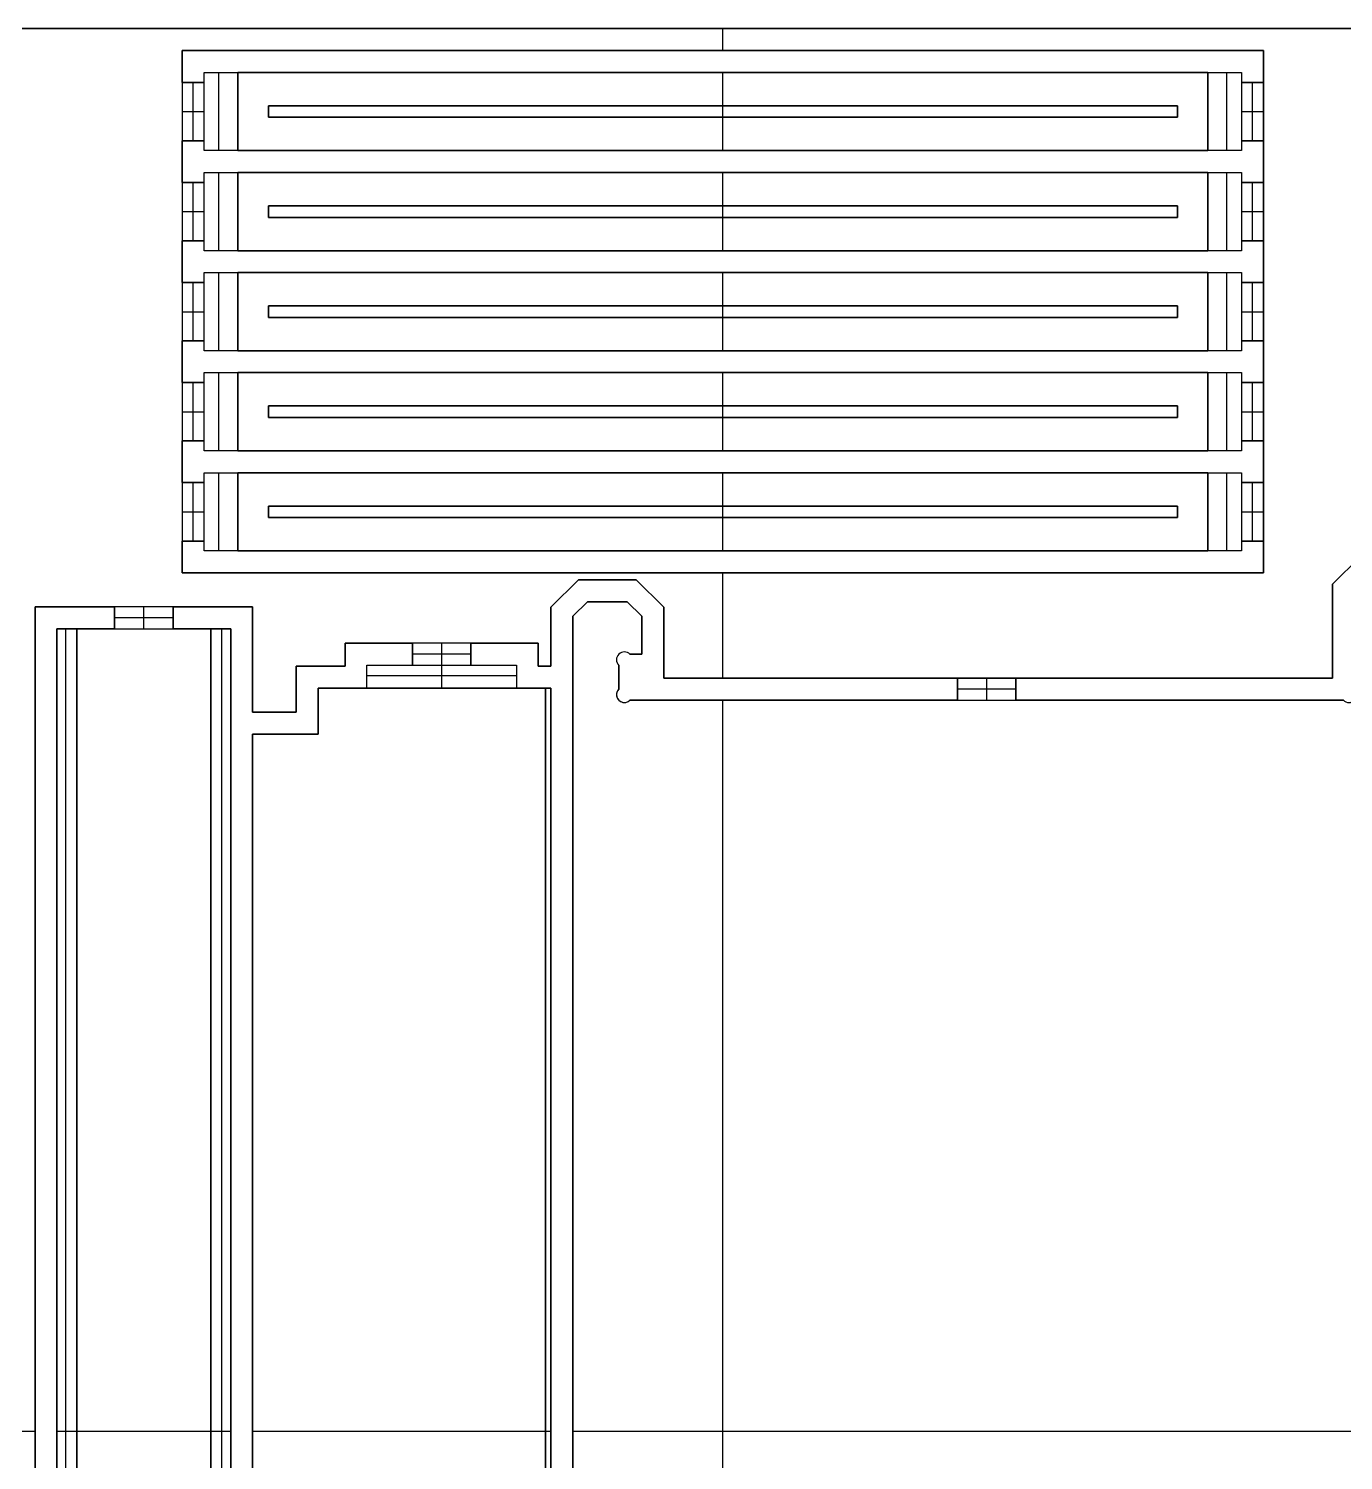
# Model space of a CAD drawing. Extents: x -51.9 to 44.1, y 0 to 48.
# Drawn here: x -3.83 to 18.68, y 23.52 to 48.03 of the extents above; entities that cross this region are included whole.
import ezdxf

# ---------------------------------------------------------------- set-up
doc = ezdxf.new("R2010")
doc.units = 0
doc.header["$MEASUREMENT"] = 0
doc.layers.add('DEFAULT', color=18, linetype='CONTINUOUS')

msp = doc.modelspace()

# ---------------------------------------------------------------- linework, layer by layer
at = {"layer": 'DEFAULT'}
for p, q in [((20.056, 48.031), (-3.94, 48.031)), ((20.056, 48.031, -0.75), (-3.94, 48.031, -0.75)), ((-3.94, 48.031, -0.375), (20.056, 48.031, -0.375)), ((8.058, 48.031), (8.058, 48.031, -0.75)), ((8.058, 47.656), (8.058, 48.031)), ((8.058, 47.656, -0.75), (8.058, 48.031, -0.75)), ((-1.2, 47.656), (-1.2, 47.656, -0.75)), ((-1.2, 47.656), (-1.2, 38.714)), ((17.316, 47.656), (-1.2, 47.656)), ((-1.2, 47.656, -0.75), (-1.2, 47.112, -0.75)), ((17.316, 47.656, -0.75), (-1.2, 47.656, -0.75)), ((-1.2, 47.656, -0.375), (17.316, 47.656, -0.375)), ((-1.2, 47.112, -0.375), (-1.2, 47.656, -0.375)), ((8.058, 47.656), (8.058, 47.656, -0.75)), ((17.316, 47.656), (17.316, 47.656, -0.75)), ((17.316, 38.714), (17.316, 47.656)), ((17.316, 47.112, -0.75), (17.316, 47.656, -0.75)), ((17.316, 47.656, -0.375), (17.316, 38.714, -0.375)), ((-0.825, 47.112, -0.75), (-1.2, 47.112, -0.75)), ((-0.825, 47.112, -0.375), (-1.2, 47.112, -0.375)), ((-1.2, 47.112, -0.375), (-1.2, 46.112, -0.375)), ((-1.2, 47.112, -0.75), (-1.2, 47.112, -0.375)), ((-1.2, 47.112, -0.75), (-1.2, 46.112, -0.75)), ((-1.2, 47.112, -0.562), (-0.825, 47.112, -0.562)), ((-1.012, 46.112, -0.75), (-1.012, 47.112, -0.75)), ((-1.012, 46.112, -0.375), (-1.012, 47.112, -0.375)), ((-1.012, 47.112, -0.75), (-1.012, 47.112, -0.375)), ((-0.825, 47.281, -0.75), (16.941, 47.281, -0.75)), ((-0.825, 47.281, -0.394), (-0.249, 47.281, -0.394)), ((-0.825, 47.281, -0.394), (-0.825, 47.281, -0.75)), ((-0.825, 47.112, -0.75), (-0.825, 47.281, -0.75)), ((-0.825, 47.112, -0.394), (-0.825, 47.281, -0.394)), ((-0.825, 46.112, -0.375), (-0.825, 47.112, -0.375)), ((-0.825, 47.112, -0.75), (-0.825, 47.112, -0.394)), ((-0.825, 46.112, -0.75), (-0.825, 47.112, -0.75)), ((-0.825, 46.112, -0.394), (-0.825, 47.112, -0.394)), ((-0.825, 47.112, -0.394), (-0.825, 47.112, -0.375)), ((-0.574, 45.943, -0.394), (-0.574, 47.281, -0.394)), ((-0.249, 47.281, -0.394), (-0.249, 47.281, -0.197)), ((-0.249, 45.943, -0.394), (-0.249, 47.281, -0.394)), ((-0.249, 47.281, -0.197), (16.365, 47.281, -0.197)), ((-0.249, 47.281, -0.197), (-0.249, 45.943, -0.197)), ((16.365, 47.281, -0.375), (-0.249, 47.281, -0.375)), ((-0.249, 47.281, -0.197), (-0.249, 45.949, -0.197)), ((8.058, 47.281, -0.197), (8.058, 47.281, -0.75)), ((8.058, 45.943, -0.75), (8.058, 47.281, -0.75)), ((8.058, 46.711, -0.197), (8.058, 47.281, -0.197)), ((16.365, 47.281, -0.394), (16.941, 47.281, -0.394)), ((16.365, 47.281, -0.394), (16.365, 45.943, -0.394)), ((16.365, 45.943, -0.197), (16.365, 47.281, -0.197)), ((16.365, 47.281, -0.197), (16.365, 47.281, -0.394)), ((16.365, 45.943, -0.197), (16.365, 47.281, -0.197)), ((16.69, 45.943, -0.394), (16.69, 47.281, -0.394)), ((16.941, 47.281, -0.75), (16.941, 47.112, -0.75)), ((16.941, 47.281, -0.394), (16.941, 47.112, -0.394)), ((16.941, 47.281, -0.394), (16.941, 47.281, -0.75)), ((17.316, 47.112, -0.75), (16.941, 47.112, -0.75)), ((16.941, 47.112, -0.375), (16.941, 46.112, -0.375)), ((17.316, 47.112, -0.375), (16.941, 47.112, -0.375)), ((16.941, 47.112, -0.75), (16.941, 47.112, -0.394)), ((16.941, 47.112, -0.75), (16.941, 46.112, -0.75)), ((16.941, 47.112, -0.394), (16.941, 46.112, -0.394)), ((16.941, 47.112, -0.394), (16.941, 47.112, -0.375)), ((16.941, 47.112, -0.563), (17.316, 47.112, -0.563)), ((17.128, 46.112, -0.75), (17.128, 47.112, -0.75)), ((17.128, 46.112, -0.375), (17.128, 47.112, -0.375)), ((17.128, 47.112, -0.75), (17.128, 47.112, -0.375)), ((17.316, 46.112, -0.375), (17.316, 47.112, -0.375)), ((17.316, 47.112, -0.75), (17.316, 47.112, -0.375)), ((17.316, 46.112, -0.75), (17.316, 47.112, -0.75)), ((-1.2, 46.612, -0.75), (-0.825, 46.612, -0.75)), ((-1.2, 46.612, -0.375), (-0.825, 46.612, -0.375)), ((-0.825, 46.612, -0.394), (-0.825, 46.612, -0.375)), ((0.275, 46.711), (0.275, 46.711, -0.197)), ((0.275, 46.711, -0.197), (15.842, 46.711, -0.197)), ((0.275, 46.514, -0.197), (0.275, 46.711, -0.197)), ((0.275, 46.711), (15.842, 46.711)), ((0.275, 46.514), (0.275, 46.711)), ((0.275, 46.711, -0.098), (0.275, 46.514, -0.098)), ((15.842, 46.711, -0.098), (0.275, 46.711, -0.098)), ((0.275, 46.612), (0.275, 46.612, -0.197)), ((8.058, 46.711), (8.058, 46.711, -0.197)), ((8.058, 46.514), (8.058, 46.711)), ((15.842, 46.711, -0.197), (15.842, 46.514, -0.197)), ((15.842, 46.711), (15.842, 46.711, -0.197)), ((15.842, 46.711), (15.842, 46.514)), ((15.842, 46.514, -0.098), (15.842, 46.711, -0.098)), ((15.842, 46.612), (15.842, 46.612, -0.197)), ((16.941, 46.612, -0.75), (17.316, 46.612, -0.75)), ((16.941, 46.612, -0.394), (16.941, 46.612, -0.375)), ((16.941, 46.612, -0.375), (17.316, 46.612, -0.375)), ((15.842, 46.514, -0.197), (0.275, 46.514, -0.197)), ((0.275, 46.514), (0.275, 46.514, -0.197)), ((15.842, 46.514), (0.275, 46.514)), ((0.275, 46.514, -0.098), (15.842, 46.514, -0.098)), ((8.058, 45.943, -0.197), (8.058, 46.514, -0.197)), ((8.058, 46.514), (8.058, 46.514, -0.197)), ((15.842, 46.514), (15.842, 46.514, -0.197)), ((-1.2, 46.112, -0.75), (-0.825, 46.112, -0.75)), ((-1.2, 46.112, -0.375), (-0.825, 46.112, -0.375)), ((-1.2, 46.112, -0.75), (-1.2, 46.112, -0.375)), ((-1.2, 46.112, -0.75), (-1.2, 45.399, -0.75)), ((-1.2, 45.399, -0.375), (-1.2, 46.112, -0.375)), ((-0.825, 46.112, -0.562), (-1.2, 46.112, -0.562)), ((-1.012, 46.112, -0.75), (-1.012, 46.112, -0.375)), ((-0.825, 45.943, -0.75), (-0.825, 46.112, -0.75)), ((-0.825, 45.943, -0.394), (-0.825, 46.112, -0.394)), ((-0.825, 46.112, -0.75), (-0.825, 46.112, -0.394)), ((-0.825, 46.112, -0.394), (-0.825, 46.112, -0.375)), ((16.941, 46.112, -0.75), (17.316, 46.112, -0.75)), ((16.941, 46.112, -0.375), (17.316, 46.112, -0.375)), ((16.941, 46.112, -0.75), (16.941, 46.112, -0.394)), ((16.941, 46.112, -0.75), (16.941, 45.943, -0.75)), ((16.941, 46.112, -0.394), (16.941, 45.943, -0.394)), ((16.941, 46.112, -0.394), (16.941, 46.112, -0.375)), ((17.316, 46.112, -0.563), (16.941, 46.112, -0.563)), ((17.128, 46.112, -0.75), (17.128, 46.112, -0.375)), ((17.316, 45.399, -0.75), (17.316, 46.112, -0.75)), ((17.316, 46.112, -0.75), (17.316, 46.112, -0.375)), ((16.941, 45.943, -0.75), (-0.825, 45.943, -0.75)), ((-0.249, 45.943, -0.394), (-0.825, 45.943, -0.394)), ((-0.825, 45.943, -0.394), (-0.825, 45.943, -0.75)), ((16.365, 45.943, -0.197), (-0.249, 45.943, -0.197)), ((-0.249, 45.943, -0.197), (-0.249, 45.943, -0.394)), ((-0.249, 45.943, -0.375), (16.365, 45.943, -0.375)), ((8.058, 45.943, -0.197), (8.058, 45.943, -0.75)), ((16.941, 45.943, -0.394), (16.365, 45.943, -0.394)), ((16.365, 45.943, -0.394), (16.365, 45.943, -0.197)), ((16.941, 45.943, -0.394), (16.941, 45.943, -0.75)), ((-0.825, 45.399, -0.75), (-1.2, 45.399, -0.75)), ((-0.825, 45.399, -0.375), (-1.2, 45.399, -0.375)), ((-1.2, 45.399, -0.375), (-1.2, 44.399, -0.375)), ((-1.2, 45.399, -0.75), (-1.2, 45.399, -0.375)), ((-1.2, 45.399, -0.75), (-1.2, 44.399, -0.75)), ((-1.2, 45.399, -0.562), (-0.825, 45.399, -0.562)), ((-1.012, 44.399, -0.75), (-1.012, 45.399, -0.75)), ((-1.012, 44.399, -0.375), (-1.012, 45.399, -0.375)), ((-1.012, 45.399, -0.75), (-1.012, 45.399, -0.375)), ((-0.825, 45.568, -0.75), (16.941, 45.568, -0.75)), ((-0.825, 45.568, -0.394), (-0.249, 45.568, -0.394)), ((-0.825, 45.568, -0.394), (-0.825, 45.568, -0.75)), ((-0.825, 45.399, -0.75), (-0.825, 45.568, -0.75)), ((-0.825, 45.399, -0.394), (-0.825, 45.568, -0.394)), ((-0.825, 44.399, -0.375), (-0.825, 45.399, -0.375)), ((-0.825, 45.399, -0.75), (-0.825, 45.399, -0.394)), ((-0.825, 44.399, -0.75), (-0.825, 45.399, -0.75)), ((-0.825, 44.399, -0.394), (-0.825, 45.399, -0.394)), ((-0.825, 45.399, -0.394), (-0.825, 45.399, -0.375)), ((-0.574, 44.229, -0.394), (-0.574, 45.568, -0.394)), ((-0.249, 45.568, -0.394), (-0.249, 45.568, -0.197)), ((-0.249, 44.229, -0.394), (-0.249, 45.568, -0.394)), ((-0.249, 45.568, -0.197), (16.365, 45.568, -0.197)), ((-0.249, 45.568, -0.197), (-0.249, 44.229, -0.197)), ((16.365, 45.568, -0.375), (-0.249, 45.568, -0.375)), ((-0.249, 45.568, -0.197), (-0.249, 44.236, -0.197)), ((8.058, 45.568, -0.197), (8.058, 45.568, -0.75)), ((8.058, 44.229, -0.75), (8.058, 45.568, -0.75)), ((8.058, 44.997, -0.197), (8.058, 45.568, -0.197)), ((16.365, 45.568, -0.394), (16.941, 45.568, -0.394)), ((16.365, 45.568, -0.394), (16.365, 44.229, -0.394)), ((16.365, 44.229, -0.197), (16.365, 45.568, -0.197)), ((16.365, 45.568, -0.197), (16.365, 45.568, -0.394)), ((16.365, 44.229, -0.197), (16.365, 45.568, -0.197)), ((16.69, 44.229, -0.394), (16.69, 45.568, -0.394)), ((16.941, 45.568, -0.75), (16.941, 45.399, -0.75)), ((16.941, 45.568, -0.394), (16.941, 45.399, -0.394)), ((16.941, 45.568, -0.394), (16.941, 45.568, -0.75)), ((17.316, 45.399, -0.75), (16.941, 45.399, -0.75)), ((16.941, 45.399, -0.375), (16.941, 44.399, -0.375)), ((17.316, 45.399, -0.375), (16.941, 45.399, -0.375)), ((16.941, 45.399, -0.75), (16.941, 45.399, -0.394)), ((16.941, 45.399, -0.75), (16.941, 44.399, -0.75)), ((16.941, 45.399, -0.394), (16.941, 44.399, -0.394)), ((16.941, 45.399, -0.394), (16.941, 45.399, -0.375)), ((16.941, 45.399, -0.563), (17.316, 45.399, -0.563)), ((17.128, 44.399, -0.75), (17.128, 45.399, -0.75)), ((17.128, 44.399, -0.375), (17.128, 45.399, -0.375)), ((17.128, 45.399, -0.75), (17.128, 45.399, -0.375)), ((17.316, 44.399, -0.375), (17.316, 45.399, -0.375)), ((17.316, 45.399, -0.75), (17.316, 45.399, -0.375)), ((17.316, 44.399, -0.75), (17.316, 45.399, -0.75)), ((-1.2, 44.899, -0.75), (-0.825, 44.899, -0.75)), ((-1.2, 44.899, -0.375), (-0.825, 44.899, -0.375)), ((-0.825, 44.899, -0.394), (-0.825, 44.899, -0.375)), ((0.275, 44.997), (0.275, 44.997, -0.197)), ((0.275, 44.997, -0.197), (15.842, 44.997, -0.197)), ((0.275, 44.8, -0.197), (0.275, 44.997, -0.197)), ((0.275, 44.997), (15.842, 44.997)), ((0.275, 44.8), (0.275, 44.997)), ((0.275, 44.997, -0.099), (0.275, 44.8, -0.099)), ((15.842, 44.997, -0.099), (0.275, 44.997, -0.099)), ((0.275, 44.899), (0.275, 44.899, -0.197)), ((8.058, 44.997), (8.058, 44.997, -0.197)), ((8.058, 44.8), (8.058, 44.997)), ((15.842, 44.997, -0.197), (15.842, 44.8, -0.197)), ((15.842, 44.997), (15.842, 44.997, -0.197)), ((15.842, 44.997), (15.842, 44.8)), ((15.842, 44.8, -0.099), (15.842, 44.997, -0.099)), ((15.842, 44.899), (15.842, 44.899, -0.197)), ((16.941, 44.899, -0.75), (17.316, 44.899, -0.75)), ((16.941, 44.899, -0.394), (16.941, 44.899, -0.375)), ((16.941, 44.899, -0.375), (17.316, 44.899, -0.375)), ((15.842, 44.8, -0.197), (0.275, 44.8, -0.197)), ((0.275, 44.8), (0.275, 44.8, -0.197)), ((15.842, 44.8), (0.275, 44.8)), ((0.275, 44.8, -0.099), (15.842, 44.8, -0.099)), ((8.058, 44.229, -0.197), (8.058, 44.8, -0.197)), ((8.058, 44.8), (8.058, 44.8, -0.197)), ((15.842, 44.8), (15.842, 44.8, -0.197)), ((-1.2, 44.399, -0.75), (-0.825, 44.399, -0.75)), ((-1.2, 44.399, -0.375), (-0.825, 44.399, -0.375)), ((-1.2, 44.399, -0.75), (-1.2, 44.399, -0.375)), ((-1.2, 44.399, -0.75), (-1.2, 43.685, -0.75)), ((-1.2, 43.685, -0.375), (-1.2, 44.399, -0.375)), ((-0.825, 44.399, -0.562), (-1.2, 44.399, -0.562)), ((-1.012, 44.399, -0.75), (-1.012, 44.399, -0.375)), ((-0.825, 44.229, -0.75), (-0.825, 44.399, -0.75)), ((-0.825, 44.229, -0.394), (-0.825, 44.399, -0.394)), ((-0.825, 44.399, -0.75), (-0.825, 44.399, -0.394)), ((-0.825, 44.399, -0.394), (-0.825, 44.399, -0.375)), ((16.941, 44.399, -0.75), (17.316, 44.399, -0.75)), ((16.941, 44.399, -0.375), (17.316, 44.399, -0.375)), ((16.941, 44.399, -0.75), (16.941, 44.399, -0.394)), ((16.941, 44.399, -0.75), (16.941, 44.229, -0.75)), ((16.941, 44.399, -0.394), (16.941, 44.229, -0.394)), ((16.941, 44.399, -0.394), (16.941, 44.399, -0.375)), ((17.316, 44.399, -0.563), (16.941, 44.399, -0.563)), ((17.128, 44.399, -0.75), (17.128, 44.399, -0.375)), ((17.316, 43.685, -0.75), (17.316, 44.399, -0.75)), ((17.316, 44.399, -0.75), (17.316, 44.399, -0.375)), ((16.941, 44.229, -0.75), (-0.825, 44.229, -0.75)), ((-0.249, 44.229, -0.394), (-0.825, 44.229, -0.394)), ((-0.825, 44.229, -0.394), (-0.825, 44.229, -0.75)), ((16.365, 44.229, -0.197), (-0.249, 44.229, -0.197)), ((-0.249, 44.229, -0.197), (-0.249, 44.229, -0.394)), ((-0.249, 44.229, -0.375), (16.365, 44.229, -0.375)), ((8.058, 44.229, -0.197), (8.058, 44.229, -0.75)), ((16.941, 44.229, -0.394), (16.365, 44.229, -0.394)), ((16.365, 44.229, -0.394), (16.365, 44.229, -0.197)), ((16.941, 44.229, -0.394), (16.941, 44.229, -0.75)), ((-0.825, 43.685, -0.75), (-1.2, 43.685, -0.75)), ((-0.825, 43.685, -0.375), (-1.2, 43.685, -0.375)), ((-1.2, 43.685, -0.375), (-1.2, 42.685, -0.375)), ((-1.2, 43.685, -0.75), (-1.2, 43.685, -0.375)), ((-1.2, 43.685, -0.75), (-1.2, 42.685, -0.75)), ((-1.2, 43.685, -0.562), (-0.825, 43.685, -0.562)), ((-1.012, 42.685, -0.75), (-1.012, 43.685, -0.75)), ((-1.012, 42.685, -0.375), (-1.012, 43.685, -0.375)), ((-1.012, 43.685, -0.75), (-1.012, 43.685, -0.375)), ((-0.825, 43.854, -0.75), (16.941, 43.854, -0.75)), ((-0.825, 43.854, -0.394), (-0.249, 43.854, -0.394)), ((-0.825, 43.854, -0.394), (-0.825, 43.854, -0.75)), ((-0.825, 43.685, -0.75), (-0.825, 43.854, -0.75)), ((-0.825, 43.685, -0.394), (-0.825, 43.854, -0.394)), ((-0.825, 42.685, -0.375), (-0.825, 43.685, -0.375)), ((-0.825, 43.685, -0.75), (-0.825, 43.685, -0.394)), ((-0.825, 42.685, -0.75), (-0.825, 43.685, -0.75)), ((-0.825, 42.685, -0.394), (-0.825, 43.685, -0.394)), ((-0.825, 43.685, -0.394), (-0.825, 43.685, -0.375)), ((-0.574, 42.516, -0.394), (-0.574, 43.854, -0.394)), ((-0.249, 43.854, -0.394), (-0.249, 43.854, -0.197)), ((-0.249, 42.516, -0.394), (-0.249, 43.854, -0.394)), ((-0.249, 43.854, -0.197), (16.365, 43.854, -0.197)), ((-0.249, 43.854, -0.197), (-0.249, 42.516, -0.197)), ((16.365, 43.854, -0.375), (-0.249, 43.854, -0.375)), ((-0.249, 43.854, -0.197), (-0.249, 42.522, -0.197)), ((8.058, 43.854, -0.197), (8.058, 43.854, -0.75)), ((8.058, 42.516, -0.75), (8.058, 43.854, -0.75)), ((8.058, 43.284, -0.197), (8.058, 43.854, -0.197)), ((16.365, 43.854, -0.394), (16.941, 43.854, -0.394)), ((16.365, 43.854, -0.394), (16.365, 42.516, -0.394)), ((16.365, 42.516, -0.197), (16.365, 43.854, -0.197)), ((16.365, 43.854, -0.197), (16.365, 43.854, -0.394)), ((16.365, 42.516, -0.197), (16.365, 43.854, -0.197)), ((16.69, 42.516, -0.394), (16.69, 43.854, -0.394)), ((16.941, 43.854, -0.75), (16.941, 43.685, -0.75)), ((16.941, 43.854, -0.394), (16.941, 43.685, -0.394)), ((16.941, 43.854, -0.394), (16.941, 43.854, -0.75)), ((17.316, 43.685, -0.75), (16.941, 43.685, -0.75)), ((16.941, 43.685, -0.375), (16.941, 42.685, -0.375)), ((17.316, 43.685, -0.375), (16.941, 43.685, -0.375)), ((16.941, 43.685, -0.75), (16.941, 43.685, -0.394)), ((16.941, 43.685, -0.75), (16.941, 42.685, -0.75)), ((16.941, 43.685, -0.394), (16.941, 42.685, -0.394)), ((16.941, 43.685, -0.394), (16.941, 43.685, -0.375)), ((16.941, 43.685, -0.563), (17.316, 43.685, -0.563)), ((17.128, 42.685, -0.75), (17.128, 43.685, -0.75)), ((17.128, 42.685, -0.375), (17.128, 43.685, -0.375)), ((17.128, 43.685, -0.75), (17.128, 43.685, -0.375)), ((17.316, 42.685, -0.375), (17.316, 43.685, -0.375)), ((17.316, 43.685, -0.75), (17.316, 43.685, -0.375)), ((17.316, 42.685, -0.75), (17.316, 43.685, -0.75)), ((-1.2, 43.185), (-1.2, 43.185, -0.375)), ((-1.2, 43.185, -0.75), (-0.825, 43.185, -0.75)), ((-1.2, 43.185, -0.375), (-0.825, 43.185, -0.375)), ((-0.825, 43.185, -0.394), (-0.825, 43.185, -0.375)), ((0.275, 43.284), (0.275, 43.284, -0.197)), ((0.275, 43.284, -0.197), (15.842, 43.284, -0.197)), ((0.275, 43.087, -0.197), (0.275, 43.284, -0.197)), ((0.275, 43.284), (15.842, 43.284)), ((0.275, 43.087), (0.275, 43.284)), ((0.275, 43.284, -0.099), (0.275, 43.087, -0.099)), ((15.842, 43.284, -0.099), (0.275, 43.284, -0.099)), ((0.275, 43.185), (0.275, 43.185, -0.197)), ((8.058, 43.284), (8.058, 43.284, -0.197)), ((8.058, 43.087), (8.058, 43.284)), ((15.842, 43.284, -0.197), (15.842, 43.087, -0.197)), ((15.842, 43.284), (15.842, 43.284, -0.197)), ((15.842, 43.284), (15.842, 43.087)), ((15.842, 43.087, -0.099), (15.842, 43.284, -0.099)), ((15.842, 43.185), (15.842, 43.185, -0.197)), ((16.941, 43.185, -0.75), (17.316, 43.185, -0.75)), ((16.941, 43.185, -0.394), (16.941, 43.185, -0.375)), ((16.941, 43.185, -0.375), (17.316, 43.185, -0.375)), ((17.316, 43.185), (17.316, 43.185, -0.375)), ((15.842, 43.087, -0.197), (0.275, 43.087, -0.197)), ((0.275, 43.087), (0.275, 43.087, -0.197)), ((15.842, 43.087), (0.275, 43.087)), ((0.275, 43.087, -0.099), (15.842, 43.087, -0.099)), ((8.058, 42.516, -0.197), (8.058, 43.087, -0.197)), ((8.058, 43.087), (8.058, 43.087, -0.197)), ((15.842, 43.087), (15.842, 43.087, -0.197)), ((-1.2, 42.685, -0.75), (-0.825, 42.685, -0.75)), ((-1.2, 42.685, -0.375), (-0.825, 42.685, -0.375)), ((-1.2, 42.685, -0.75), (-1.2, 42.685, -0.375)), ((-1.2, 42.685, -0.75), (-1.2, 41.972, -0.75)), ((-1.2, 41.972, -0.375), (-1.2, 42.685, -0.375)), ((-0.825, 42.685, -0.562), (-1.2, 42.685, -0.562)), ((-1.012, 42.685, -0.75), (-1.012, 42.685, -0.375)), ((-0.825, 42.516, -0.75), (-0.825, 42.685, -0.75)), ((-0.825, 42.516, -0.394), (-0.825, 42.685, -0.394)), ((-0.825, 42.685, -0.75), (-0.825, 42.685, -0.394)), ((-0.825, 42.685, -0.394), (-0.825, 42.685, -0.375)), ((16.941, 42.685, -0.75), (17.316, 42.685, -0.75)), ((16.941, 42.685, -0.375), (17.316, 42.685, -0.375)), ((16.941, 42.685, -0.75), (16.941, 42.685, -0.394)), ((16.941, 42.685, -0.75), (16.941, 42.516, -0.75)), ((16.941, 42.685, -0.394), (16.941, 42.516, -0.394)), ((16.941, 42.685, -0.394), (16.941, 42.685, -0.375)), ((17.316, 42.685, -0.563), (16.941, 42.685, -0.563)), ((17.128, 42.685, -0.75), (17.128, 42.685, -0.375)), ((17.316, 41.972, -0.75), (17.316, 42.685, -0.75)), ((17.316, 42.685, -0.75), (17.316, 42.685, -0.375)), ((16.941, 42.516, -0.75), (-0.825, 42.516, -0.75)), ((-0.249, 42.516, -0.394), (-0.825, 42.516, -0.394)), ((-0.825, 42.516, -0.394), (-0.825, 42.516, -0.75)), ((16.365, 42.516, -0.197), (-0.249, 42.516, -0.197)), ((-0.249, 42.516, -0.197), (-0.249, 42.516, -0.394)), ((-0.249, 42.516, -0.375), (16.365, 42.516, -0.375)), ((8.058, 42.516, -0.197), (8.058, 42.516, -0.75)), ((16.941, 42.516, -0.394), (16.365, 42.516, -0.394)), ((16.365, 42.516, -0.394), (16.365, 42.516, -0.197)), ((16.941, 42.516, -0.394), (16.941, 42.516, -0.75)), ((-0.825, 41.972, -0.75), (-1.2, 41.972, -0.75)), ((-0.825, 41.972, -0.375), (-1.2, 41.972, -0.375)), ((-1.2, 41.972, -0.375), (-1.2, 40.972, -0.375)), ((-1.2, 41.972, -0.75), (-1.2, 41.972, -0.375)), ((-1.2, 41.972, -0.75), (-1.2, 40.972, -0.75)), ((-1.2, 41.972, -0.562), (-0.825, 41.972, -0.562)), ((-1.012, 40.972, -0.75), (-1.012, 41.972, -0.75)), ((-1.012, 40.972, -0.375), (-1.012, 41.972, -0.375)), ((-1.012, 41.972, -0.75), (-1.012, 41.972, -0.375)), ((-0.825, 42.141, -0.75), (16.941, 42.141, -0.75)), ((-0.825, 42.141, -0.394), (-0.249, 42.141, -0.394)), ((-0.825, 42.141, -0.394), (-0.825, 42.141, -0.75)), ((-0.825, 41.972, -0.75), (-0.825, 42.141, -0.75)), ((-0.825, 41.972, -0.394), (-0.825, 42.141, -0.394)), ((-0.825, 40.972, -0.375), (-0.825, 41.972, -0.375)), ((-0.825, 41.972, -0.75), (-0.825, 41.972, -0.394)), ((-0.825, 40.972, -0.75), (-0.825, 41.972, -0.75)), ((-0.825, 40.972, -0.394), (-0.825, 41.972, -0.394)), ((-0.825, 41.972, -0.394), (-0.825, 41.972, -0.375)), ((-0.574, 40.802, -0.394), (-0.574, 42.141, -0.394)), ((-0.249, 42.141, -0.394), (-0.249, 42.141, -0.197)), ((-0.249, 40.802, -0.394), (-0.249, 42.141, -0.394)), ((-0.249, 42.141, -0.197), (16.365, 42.141, -0.197)), ((-0.249, 42.141, -0.197), (-0.249, 40.802, -0.197)), ((16.365, 42.141, -0.375), (-0.249, 42.141, -0.375)), ((-0.249, 42.141, -0.197), (-0.249, 40.809, -0.197)), ((8.058, 42.141, -0.197), (8.058, 42.141, -0.75)), ((8.058, 40.802, -0.75), (8.058, 42.141, -0.75)), ((8.058, 41.57, -0.197), (8.058, 42.141, -0.197)), ((16.365, 42.141, -0.394), (16.941, 42.141, -0.394)), ((16.365, 42.141, -0.394), (16.365, 40.802, -0.394)), ((16.365, 40.802, -0.197), (16.365, 42.141, -0.197)), ((16.365, 42.141, -0.197), (16.365, 42.141, -0.394)), ((16.365, 40.802, -0.197), (16.365, 42.141, -0.197)), ((16.69, 40.802, -0.394), (16.69, 42.141, -0.394)), ((16.941, 42.141, -0.75), (16.941, 41.972, -0.75)), ((16.941, 42.141, -0.394), (16.941, 41.972, -0.394)), ((16.941, 42.141, -0.394), (16.941, 42.141, -0.75)), ((17.316, 41.972, -0.75), (16.941, 41.972, -0.75)), ((16.941, 41.972, -0.375), (16.941, 40.972, -0.375)), ((17.316, 41.972, -0.375), (16.941, 41.972, -0.375)), ((16.941, 41.972, -0.75), (16.941, 41.972, -0.394)), ((16.941, 41.972, -0.75), (16.941, 40.972, -0.75)), ((16.941, 41.972, -0.394), (16.941, 40.972, -0.394)), ((16.941, 41.972, -0.394), (16.941, 41.972, -0.375)), ((16.941, 41.972, -0.563), (17.316, 41.972, -0.563)), ((17.128, 40.972, -0.75), (17.128, 41.972, -0.75)), ((17.128, 40.972, -0.375), (17.128, 41.972, -0.375)), ((17.128, 41.972, -0.75), (17.128, 41.972, -0.375)), ((17.316, 40.972, -0.375), (17.316, 41.972, -0.375)), ((17.316, 41.972, -0.75), (17.316, 41.972, -0.375)), ((17.316, 40.972, -0.75), (17.316, 41.972, -0.75)), ((-1.2, 41.472, -0.75), (-0.825, 41.472, -0.75)), ((-1.2, 41.472, -0.375), (-0.825, 41.472, -0.375)), ((-0.825, 41.472, -0.394), (-0.825, 41.472, -0.375)), ((0.275, 41.57), (0.275, 41.57, -0.197)), ((0.275, 41.57, -0.197), (15.842, 41.57, -0.197)), ((0.275, 41.373, -0.197), (0.275, 41.57, -0.197)), ((0.275, 41.57), (15.842, 41.57)), ((0.275, 41.373), (0.275, 41.57)), ((0.275, 41.57, -0.099), (0.275, 41.373, -0.099)), ((15.842, 41.57, -0.099), (0.275, 41.57, -0.099)), ((0.275, 41.472), (0.275, 41.472, -0.197)), ((8.058, 41.57), (8.058, 41.57, -0.197)), ((8.058, 41.373), (8.058, 41.57)), ((15.842, 41.57, -0.197), (15.842, 41.373, -0.197)), ((15.842, 41.57), (15.842, 41.57, -0.197)), ((15.842, 41.57), (15.842, 41.373)), ((15.842, 41.373, -0.099), (15.842, 41.57, -0.099)), ((15.842, 41.472), (15.842, 41.472, -0.197)), ((16.941, 41.472, -0.75), (17.316, 41.472, -0.75)), ((16.941, 41.472, -0.394), (16.941, 41.472, -0.375)), ((16.941, 41.472, -0.375), (17.316, 41.472, -0.375)), ((15.842, 41.373, -0.197), (0.275, 41.373, -0.197)), ((0.275, 41.373), (0.275, 41.373, -0.197)), ((15.842, 41.373), (0.275, 41.373)), ((0.275, 41.373, -0.099), (15.842, 41.373, -0.099)), ((8.058, 40.802, -0.197), (8.058, 41.373, -0.197)), ((8.058, 41.373), (8.058, 41.373, -0.197)), ((15.842, 41.373), (15.842, 41.373, -0.197)), ((-1.2, 40.972, -0.75), (-0.825, 40.972, -0.75)), ((-1.2, 40.972, -0.375), (-0.825, 40.972, -0.375)), ((-1.2, 40.972, -0.75), (-1.2, 40.972, -0.375)), ((-1.2, 40.972, -0.75), (-1.2, 40.258, -0.75)), ((-1.2, 40.258, -0.375), (-1.2, 40.972, -0.375)), ((-0.825, 40.972, -0.562), (-1.2, 40.972, -0.562)), ((-1.012, 40.972, -0.75), (-1.012, 40.972, -0.375)), ((-0.825, 40.802, -0.75), (-0.825, 40.972, -0.75)), ((-0.825, 40.802, -0.394), (-0.825, 40.972, -0.394)), ((-0.825, 40.972, -0.75), (-0.825, 40.972, -0.394)), ((-0.825, 40.972, -0.394), (-0.825, 40.972, -0.375)), ((16.941, 40.972, -0.75), (17.316, 40.972, -0.75)), ((16.941, 40.972, -0.375), (17.316, 40.972, -0.375)), ((16.941, 40.972, -0.75), (16.941, 40.972, -0.394)), ((16.941, 40.972, -0.75), (16.941, 40.802, -0.75)), ((16.941, 40.972, -0.394), (16.941, 40.802, -0.394)), ((16.941, 40.972, -0.394), (16.941, 40.972, -0.375)), ((17.316, 40.972, -0.563), (16.941, 40.972, -0.563)), ((17.128, 40.972, -0.75), (17.128, 40.972, -0.375)), ((17.316, 40.258, -0.75), (17.316, 40.972, -0.75)), ((17.316, 40.972, -0.75), (17.316, 40.972, -0.375)), ((16.941, 40.802, -0.75), (-0.825, 40.802, -0.75)), ((-0.249, 40.802, -0.394), (-0.825, 40.802, -0.394)), ((-0.825, 40.802, -0.394), (-0.825, 40.802, -0.75)), ((16.365, 40.802, -0.197), (-0.249, 40.802, -0.197)), ((-0.249, 40.802, -0.197), (-0.249, 40.802, -0.394)), ((-0.249, 40.802, -0.375), (16.365, 40.802, -0.375)), ((8.058, 40.802, -0.197), (8.058, 40.802, -0.75)), ((16.941, 40.802, -0.394), (16.365, 40.802, -0.394)), ((16.365, 40.802, -0.394), (16.365, 40.802, -0.197)), ((16.941, 40.802, -0.394), (16.941, 40.802, -0.75)), ((-0.825, 40.258, -0.75), (-1.2, 40.258, -0.75)), ((-0.825, 40.258, -0.375), (-1.2, 40.258, -0.375)), ((-1.2, 40.258, -0.375), (-1.2, 39.258, -0.375)), ((-1.2, 40.258, -0.75), (-1.2, 40.258, -0.375)), ((-1.2, 40.258, -0.75), (-1.2, 39.258, -0.75)), ((-1.2, 40.258, -0.562), (-0.825, 40.258, -0.562)), ((-1.012, 39.258, -0.75), (-1.012, 40.258, -0.75)), ((-1.012, 39.258, -0.375), (-1.012, 40.258, -0.375)), ((-1.012, 40.258, -0.75), (-1.012, 40.258, -0.375)), ((-0.825, 40.427, -0.75), (16.941, 40.427, -0.75)), ((-0.825, 40.427, -0.394), (-0.249, 40.427, -0.394)), ((-0.825, 40.427, -0.394), (-0.825, 40.427, -0.75)), ((-0.825, 40.258, -0.75), (-0.825, 40.427, -0.75)), ((-0.825, 40.258, -0.394), (-0.825, 40.427, -0.394)), ((-0.825, 39.258, -0.375), (-0.825, 40.258, -0.375)), ((-0.825, 40.258, -0.75), (-0.825, 40.258, -0.394)), ((-0.825, 39.258, -0.75), (-0.825, 40.258, -0.75)), ((-0.825, 39.258, -0.394), (-0.825, 40.258, -0.394)), ((-0.825, 40.258, -0.394), (-0.825, 40.258, -0.375)), ((-0.574, 39.089, -0.394), (-0.574, 40.427, -0.394)), ((-0.249, 40.427, -0.394), (-0.249, 40.427, -0.197)), ((-0.249, 39.089, -0.394), (-0.249, 40.427, -0.394)), ((-0.249, 40.427, -0.197), (16.365, 40.427, -0.197)), ((-0.249, 40.427, -0.197), (-0.249, 39.089, -0.197)), ((16.365, 40.427, -0.375), (-0.249, 40.427, -0.375)), ((-0.249, 40.427, -0.197), (-0.249, 39.095, -0.197)), ((8.058, 40.427, -0.197), (8.058, 40.427, -0.75)), ((8.058, 39.089, -0.75), (8.058, 40.427, -0.75)), ((8.058, 39.856, -0.197), (8.058, 40.427, -0.197)), ((16.365, 40.427, -0.394), (16.941, 40.427, -0.394)), ((16.365, 40.427, -0.394), (16.365, 39.089, -0.394)), ((16.365, 39.089, -0.197), (16.365, 40.427, -0.197)), ((16.365, 40.427, -0.197), (16.365, 40.427, -0.394)), ((16.365, 39.089, -0.197), (16.365, 40.427, -0.197)), ((16.69, 39.089, -0.394), (16.69, 40.427, -0.394)), ((16.941, 40.427, -0.75), (16.941, 40.258, -0.75)), ((16.941, 40.427, -0.394), (16.941, 40.258, -0.394)), ((16.941, 40.427, -0.394), (16.941, 40.427, -0.75)), ((17.316, 40.258, -0.75), (16.941, 40.258, -0.75)), ((16.941, 40.258, -0.375), (16.941, 39.258, -0.375)), ((17.316, 40.258, -0.375), (16.941, 40.258, -0.375)), ((16.941, 40.258, -0.75), (16.941, 40.258, -0.394)), ((16.941, 40.258, -0.75), (16.941, 39.258, -0.75)), ((16.941, 40.258, -0.394), (16.941, 39.258, -0.394)), ((16.941, 40.258, -0.394), (16.941, 40.258, -0.375)), ((16.941, 40.258, -0.563), (17.316, 40.258, -0.563)), ((17.128, 39.258, -0.75), (17.128, 40.258, -0.75)), ((17.128, 39.258, -0.375), (17.128, 40.258, -0.375)), ((17.128, 40.258, -0.75), (17.128, 40.258, -0.375)), ((17.316, 39.258, -0.375), (17.316, 40.258, -0.375)), ((17.316, 40.258, -0.75), (17.316, 40.258, -0.375)), ((17.316, 39.258, -0.75), (17.316, 40.258, -0.75)), ((-1.2, 39.758, -0.75), (-0.825, 39.758, -0.75)), ((-1.2, 39.758, -0.375), (-0.825, 39.758, -0.375)), ((-0.825, 39.758, -0.394), (-0.825, 39.758, -0.375)), ((0.275, 39.856), (0.275, 39.856, -0.197)), ((0.275, 39.856, -0.197), (15.842, 39.856, -0.197)), ((0.275, 39.66, -0.197), (0.275, 39.856, -0.197)), ((0.275, 39.856), (15.842, 39.856)), ((0.275, 39.66), (0.275, 39.856)), ((0.275, 39.856, -0.099), (0.275, 39.66, -0.099)), ((15.842, 39.856, -0.099), (0.275, 39.856, -0.099)), ((0.275, 39.758), (0.275, 39.758, -0.197)), ((8.058, 39.856), (8.058, 39.856, -0.197)), ((8.058, 39.66), (8.058, 39.856)), ((15.842, 39.856, -0.197), (15.842, 39.66, -0.197)), ((15.842, 39.856), (15.842, 39.856, -0.197)), ((15.842, 39.856), (15.842, 39.66)), ((15.842, 39.66, -0.099), (15.842, 39.856, -0.099)), ((15.842, 39.758), (15.842, 39.758, -0.197)), ((16.941, 39.758, -0.75), (17.316, 39.758, -0.75)), ((16.941, 39.758, -0.394), (16.941, 39.758, -0.375)), ((16.941, 39.758, -0.375), (17.316, 39.758, -0.375)), ((15.842, 39.66, -0.197), (0.275, 39.66, -0.197)), ((0.275, 39.66), (0.275, 39.66, -0.197)), ((15.842, 39.66), (0.275, 39.66)), ((0.275, 39.66, -0.099), (15.842, 39.66, -0.099)), ((8.058, 39.089, -0.197), (8.058, 39.66, -0.197)), ((8.058, 39.66), (8.058, 39.66, -0.197)), ((15.842, 39.66), (15.842, 39.66, -0.197)), ((-1.2, 39.258, -0.75), (-0.825, 39.258, -0.75)), ((-1.2, 39.258, -0.375), (-0.825, 39.258, -0.375)), ((-1.2, 39.258, -0.75), (-1.2, 39.258, -0.375)), ((-1.2, 39.258, -0.75), (-1.2, 38.714, -0.75)), ((-0.825, 39.258, -0.562), (-1.2, 39.258, -0.562)), ((-1.2, 38.714, -0.375), (-1.2, 39.258, -0.375)), ((-1.012, 39.258, -0.75), (-1.012, 39.258, -0.375)), ((-0.825, 39.089, -0.75), (-0.825, 39.258, -0.75)), ((-0.825, 39.089, -0.394), (-0.825, 39.258, -0.394)), ((-0.825, 39.258, -0.75), (-0.825, 39.258, -0.394)), ((-0.825, 39.258, -0.394), (-0.825, 39.258, -0.375)), ((16.941, 39.258, -0.75), (17.316, 39.258, -0.75)), ((16.941, 39.258, -0.375), (17.316, 39.258, -0.375)), ((16.941, 39.258, -0.75), (16.941, 39.258, -0.394)), ((16.941, 39.258, -0.75), (16.941, 39.089, -0.75)), ((16.941, 39.258, -0.394), (16.941, 39.089, -0.394)), ((16.941, 39.258, -0.394), (16.941, 39.258, -0.375)), ((17.316, 39.258, -0.563), (16.941, 39.258, -0.563)), ((17.128, 39.258, -0.75), (17.128, 39.258, -0.375)), ((17.316, 38.714, -0.75), (17.316, 39.258, -0.75)), ((17.316, 39.258, -0.75), (17.316, 39.258, -0.375)), ((16.941, 39.089, -0.75), (-0.825, 39.089, -0.75)), ((-0.249, 39.089, -0.394), (-0.825, 39.089, -0.394)), ((-0.825, 39.089, -0.394), (-0.825, 39.089, -0.75)), ((16.365, 39.089, -0.197), (-0.249, 39.089, -0.197)), ((-0.249, 39.089, -0.197), (-0.249, 39.089, -0.394)), ((-0.249, 39.089, -0.375), (16.365, 39.089, -0.375)), ((8.058, 39.089, -0.197), (8.058, 39.089, -0.75)), ((16.941, 39.089, -0.394), (16.365, 39.089, -0.394)), ((16.365, 39.089, -0.394), (16.365, 39.089, -0.197)), ((16.941, 39.089, -0.394), (16.941, 39.089, -0.75)), ((18.969, 38.988), (18.5, 38.518)), ((18.969, 38.988, -0.75), (18.5, 38.518, -0.75)), ((18.5, 38.518, -0.375), (18.969, 38.988, -0.375)), ((-1.2, 38.714), (-1.2, 38.714, -0.75)), ((-1.2, 38.714), (17.316, 38.714)), ((-1.2, 38.714, -0.75), (17.316, 38.714, -0.75)), ((17.316, 38.714, -0.375), (-1.2, 38.714, -0.375)), ((5.584, 38.594), (5.114, 38.125)), ((5.584, 38.594, -0.75), (5.114, 38.125, -0.75)), ((5.114, 38.125, -0.375), (5.584, 38.594, -0.375)), ((5.584, 38.594), (5.584, 38.594, -0.75)), ((6.575, 38.594), (5.584, 38.594)), ((6.575, 38.594, -0.75), (5.584, 38.594, -0.75)), ((5.584, 38.594, -0.375), (6.575, 38.594, -0.375)), ((6.08, 38.594), (6.08, 38.594, -0.75)), ((6.575, 38.594), (6.575, 38.594, -0.75)), ((7.045, 38.125), (6.575, 38.594)), ((7.045, 38.125, -0.75), (6.575, 38.594, -0.75)), ((6.575, 38.594, -0.375), (7.045, 38.125, -0.375)), ((8.058, 36.907), (8.058, 38.714)), ((8.058, 36.907, -0.75), (8.058, 38.714, -0.75)), ((8.058, 38.714), (8.058, 38.714, -0.75)), ((17.316, 38.714), (17.316, 38.714, -0.75)), ((18.5, 38.518), (18.5, 38.518, -0.75)), ((18.5, 38.518), (18.5, 36.907)), ((18.5, 38.518, -0.75), (18.5, 36.907, -0.75)), ((18.5, 36.907, -0.375), (18.5, 38.518, -0.375)), ((5.349, 38.359), (5.349, 38.359, -0.75)), ((6.81, 38.359), (6.81, 38.359, -0.75)), ((-3.72, 38.131), (-3.72, 38.131, -0.75)), ((0.006, 38.131), (-3.72, 38.131)), ((-3.72, 38.131), (-3.72, 0.445)), ((-3.72, 38.131, -0.75), (-3.72, 19.709, -0.75)), ((-2.357, 38.131, -0.75), (-3.72, 38.131, -0.75)), ((-3.72, 19.709, -0.375), (-3.72, 38.131, -0.375)), ((-3.72, 38.131, -0.375), (-2.357, 38.131, -0.375)), ((-2.357, 38.131, -0.75), (-2.357, 37.756, -0.75)), ((-2.357, 38.131, -0.375), (-2.357, 37.756, -0.375)), ((-1.357, 38.131, -0.375), (-2.357, 38.131, -0.375)), ((-2.357, 38.131, -0.75), (-2.357, 38.131, -0.375)), ((-1.357, 38.131, -0.75), (-2.357, 38.131, -0.75)), ((-2.357, 37.756, -0.562), (-2.357, 38.131, -0.562)), ((-1.857, 38.131), (-1.857, 38.131, -0.375)), ((-1.857, 37.756, -0.75), (-1.857, 38.131, -0.75)), ((-1.857, 37.756, -0.375), (-1.857, 38.131, -0.375)), ((0.006, 38.131, -0.75), (-1.357, 38.131, -0.75)), ((-1.357, 37.756, -0.75), (-1.357, 38.131, -0.75)), ((-1.357, 37.756, -0.375), (-1.357, 38.131, -0.375)), ((-1.357, 38.131, -0.75), (-1.357, 38.131, -0.375)), ((-1.357, 38.131, -0.375), (0.006, 38.131, -0.375)), ((-1.357, 38.131, -0.562), (-1.357, 37.756, -0.562)), ((0.006, 38.131), (0.006, 38.131, -0.75)), ((0.006, 36.328), (0.006, 38.131)), ((0.006, 36.328, -0.75), (0.006, 38.131, -0.75)), ((0.006, 38.131, -0.375), (0.006, 36.328, -0.375)), ((5.114, 38.125), (5.114, 38.125, -0.75)), ((5.114, 38.125), (5.114, 37.115)), ((5.114, 38.125, -0.75), (5.114, 37.115, -0.75)), ((5.114, 37.115, -0.375), (5.114, 38.125, -0.375)), ((5.489, 37.969), (5.739, 38.219)), ((5.489, 37.969, -0.75), (5.739, 38.219, -0.75)), ((5.739, 38.219, -0.375), (5.489, 37.969, -0.375)), ((5.614, 38.094), (5.614, 38.094, -0.75)), ((5.739, 38.219), (5.739, 38.219, -0.75)), ((5.739, 38.219), (6.42, 38.219)), ((5.739, 38.219, -0.75), (6.42, 38.219, -0.75)), ((6.42, 38.219, -0.375), (5.739, 38.219, -0.375)), ((6.08, 38.219), (6.08, 38.219, -0.75)), ((6.42, 38.219), (6.42, 38.219, -0.75)), ((6.42, 38.219), (6.67, 37.969)), ((6.42, 38.219, -0.75), (6.67, 37.969, -0.75)), ((6.67, 37.969, -0.375), (6.42, 38.219, -0.375)), ((6.545, 38.094), (6.545, 38.094, -0.75)), ((7.045, 38.125), (7.045, 38.125, -0.75)), ((7.045, 36.907), (7.045, 38.125)), ((7.045, 36.907, -0.75), (7.045, 38.125, -0.75)), ((7.045, 38.125, -0.375), (7.045, 36.907, -0.375)), ((-3.345, 37.756, -0.75), (-2.357, 37.756, -0.75)), ((-3.345, 37.756, -0.197), (-3.004, 37.756, -0.197)), ((-3.345, 1.188, -0.197), (-3.345, 37.756, -0.197)), ((-3.345, 37.756, -0.197), (-3.345, 37.756, -0.75)), ((-3.345, 19.709, -0.75), (-3.345, 37.756, -0.75)), ((-2.357, 37.756, -0.375), (-3.345, 37.756, -0.375)), ((-3.345, 37.756, -0.375), (-3.345, 19.709, -0.375)), ((-3.191, 1.188, -0.197), (-3.191, 37.756, -0.197)), ((-3.004, 1.188, -0.197), (-3.004, 37.756, -0.197)), ((-3.004, 37.756, -0.197), (-3.004, 37.756)), ((-3.004, 1.188), (-3.004, 37.756)), ((-3.004, 37.756), (-0.71, 37.756)), ((-3.004, 37.756, -0.098), (-3.004, 1.188, -0.098)), ((-1.357, 37.944, -0.75), (-2.357, 37.944, -0.75)), ((-1.357, 37.944, -0.375), (-2.357, 37.944, -0.375)), ((-2.357, 37.944, -0.75), (-2.357, 37.944, -0.375)), ((-2.357, 37.756, -0.375), (-1.357, 37.756, -0.375)), ((-2.357, 37.756, -0.75), (-2.357, 37.756, -0.375)), ((-2.357, 37.756, -0.75), (-1.357, 37.756, -0.75)), ((-1.857, 37.756), (-1.857, 37.756, -0.375)), ((-1.357, 37.944, -0.75), (-1.357, 37.944, -0.375)), ((-1.357, 37.756, -0.75), (-1.357, 37.756, -0.375)), ((-1.357, 37.756, -0.75), (-0.369, 37.756, -0.75)), ((-0.369, 37.756, -0.375), (-1.357, 37.756, -0.375)), ((-0.71, 37.756, -0.197), (-0.369, 37.756, -0.197)), ((-0.71, 37.756), (-0.71, 37.756, -0.197)), ((-0.71, 37.756), (-0.71, 1.188)), ((-0.71, 37.756, -0.197), (-0.71, 1.188, -0.197)), ((-0.71, 1.188, -0.098), (-0.71, 37.756, -0.098)), ((-0.522, 1.188, -0.197), (-0.522, 37.756, -0.197)), ((-0.369, 37.756, -0.75), (-0.369, 19.709, -0.75)), ((-0.369, 37.756, -0.197), (-0.369, 1.188, -0.197)), ((-0.369, 37.756, -0.197), (-0.369, 37.756, -0.75)), ((-0.369, 19.709, -0.375), (-0.369, 37.756, -0.375)), ((5.489, 37.969), (5.489, 37.969, -0.75)), ((5.489, 0.843), (5.489, 37.969)), ((5.489, 19.906, -0.75), (5.489, 37.969, -0.75)), ((5.489, 37.969, -0.375), (5.489, 0.843, -0.375)), ((6.67, 37.969), (6.67, 37.969, -0.75)), ((6.67, 37.969), (6.67, 37.319)), ((6.67, 37.969, -0.75), (6.67, 37.319, -0.75)), ((6.67, 37.319, -0.375), (6.67, 37.969, -0.375)), ((5.114, 37.62), (5.114, 37.62, -0.75)), ((6.67, 37.644), (6.67, 37.644, -0.75)), ((7.045, 37.516), (7.045, 37.516, -0.75)), ((18.5, 37.713), (18.5, 37.713, -0.75)), ((1.589, 37.509), (1.589, 37.509, -0.75)), ((4.898, 37.509), (1.589, 37.509)), ((1.589, 37.509), (1.589, 37.115)), ((1.589, 37.509, -0.75), (1.589, 37.115, -0.75)), ((2.744, 37.509, -0.75), (1.589, 37.509, -0.75)), ((1.589, 37.115, -0.375), (1.589, 37.509, -0.375)), ((1.589, 37.509, -0.375), (2.744, 37.509, -0.375)), ((1.589, 37.312), (1.589, 37.312, -0.75)), ((2.744, 37.509, -0.75), (2.744, 37.134, -0.75)), ((2.744, 37.509, -0.375), (2.744, 37.134, -0.375)), ((3.744, 37.509, -0.375), (2.744, 37.509, -0.375)), ((2.744, 37.509, -0.75), (2.744, 37.509, -0.375)), ((3.744, 37.509, -0.75), (2.744, 37.509, -0.75)), ((2.744, 37.134, -0.562), (2.744, 37.509, -0.562)), ((3.744, 37.321, -0.75), (2.744, 37.321, -0.75)), ((3.744, 37.321, -0.375), (2.744, 37.321, -0.375)), ((2.744, 37.321, -0.75), (2.744, 37.321, -0.375)), ((3.244, 37.509), (3.244, 37.509, -0.375)), ((3.244, 37.134, -0.75), (3.244, 37.509, -0.75)), ((3.244, 37.134, -0.375), (3.244, 37.509, -0.375)), ((4.898, 37.509, -0.75), (3.744, 37.509, -0.75)), ((3.744, 37.134, -0.75), (3.744, 37.509, -0.75)), ((3.744, 37.134, -0.375), (3.744, 37.509, -0.375)), ((3.744, 37.509, -0.75), (3.744, 37.509, -0.375)), ((3.744, 37.509, -0.375), (4.898, 37.509, -0.375)), ((3.744, 37.509, -0.562), (3.744, 37.134, -0.562)), ((3.744, 37.321, -0.75), (3.744, 37.321, -0.375)), ((4.898, 37.509), (4.898, 37.509, -0.75)), ((4.898, 37.115), (4.898, 37.509)), ((4.898, 37.115, -0.75), (4.898, 37.509, -0.75)), ((4.898, 37.509, -0.375), (4.898, 37.115, -0.375)), ((4.898, 37.312), (4.898, 37.312, -0.75)), ((6.276, 37.319), (6.276, 37.319, -0.75)), ((6.467, 37.319), (6.467, 37.319, -0.75)), ((6.67, 37.319), (6.467, 37.319)), ((6.67, 37.319, -0.75), (6.467, 37.319, -0.75)), ((6.467, 37.319, -0.375), (6.67, 37.319, -0.375)), ((6.569, 37.319), (6.569, 37.319, -0.75)), ((6.67, 37.319), (6.67, 37.319, -0.75)), ((0.006, 37.23), (0.006, 37.23, -0.75)), ((0.753, 37.115), (0.753, 37.115, -0.75)), ((1.589, 37.115), (0.753, 37.115)), ((0.753, 37.115), (0.753, 36.328)), ((0.753, 37.115, -0.75), (0.753, 36.328, -0.75)), ((1.589, 37.115, -0.75), (0.753, 37.115, -0.75)), ((0.753, 36.328, -0.375), (0.753, 37.115, -0.375)), ((0.753, 37.115, -0.375), (1.589, 37.115, -0.375)), ((1.171, 37.115), (1.171, 37.115, -0.75)), ((1.589, 37.115), (1.589, 37.115, -0.75)), ((1.964, 37.134, -0.75), (2.744, 37.134, -0.75)), ((1.964, 36.74, -0.75), (1.964, 37.134, -0.75)), ((1.964, 37.134, -0.394), (2.744, 37.134, -0.394)), ((1.964, 36.74, -0.394), (1.964, 37.134, -0.394)), ((1.964, 37.134, -0.394), (1.964, 37.134, -0.75)), ((2.744, 37.134, -0.375), (3.744, 37.134, -0.375)), ((2.744, 37.134, -0.75), (2.744, 37.134, -0.394)), ((2.744, 37.134, -0.75), (3.744, 37.134, -0.75)), ((2.744, 37.134, -0.394), (3.744, 37.134, -0.394)), ((2.744, 37.134, -0.394), (2.744, 37.134, -0.375)), ((3.244, 36.74, -0.394), (3.244, 37.134, -0.394)), ((3.244, 37.134, -0.394), (3.244, 37.134, -0.375)), ((3.744, 37.134, -0.75), (3.744, 37.134, -0.394)), ((3.744, 37.134, -0.75), (4.523, 37.134, -0.75)), ((3.744, 37.134, -0.394), (4.523, 37.134, -0.394)), ((3.744, 37.134, -0.394), (3.744, 37.134, -0.375)), ((4.523, 37.134, -0.75), (4.523, 36.74, -0.75)), ((4.523, 37.134, -0.394), (4.523, 36.74, -0.394)), ((4.523, 37.134, -0.394), (4.523, 37.134, -0.75)), ((4.898, 37.115), (4.898, 37.115, -0.75)), ((5.114, 37.115), (4.898, 37.115)), ((5.114, 37.115, -0.75), (4.898, 37.115, -0.75)), ((4.898, 37.115, -0.375), (5.114, 37.115, -0.375)), ((5.006, 37.115), (5.006, 37.115, -0.75)), ((5.114, 37.115), (5.114, 37.115, -0.75)), ((6.276, 37.128), (6.276, 37.128, -0.75)), ((6.276, 37.128), (6.276, 36.723)), ((6.276, 37.128, -0.75), (6.276, 36.723, -0.75)), ((6.276, 36.723, -0.375), (6.276, 37.128, -0.375)), ((1.964, 36.957, -0.394), (4.523, 36.957, -0.394)), ((1.964, 36.937, -0.394), (1.964, 36.937, -0.75)), ((4.523, 36.937, -0.394), (4.523, 36.937, -0.75)), ((6.276, 36.926), (6.276, 36.926, -0.75)), ((7.045, 36.907), (7.045, 36.907, -0.75)), ((18.5, 36.907), (7.045, 36.907)), ((12.076, 36.907, -0.75), (7.045, 36.907, -0.75)), ((7.045, 36.907, -0.375), (18.5, 36.907, -0.375)), ((12.076, 36.907, -0.75), (12.076, 36.532, -0.75)), ((12.076, 36.907, -0.375), (12.076, 36.532, -0.375)), ((13.076, 36.907, -0.375), (12.076, 36.907, -0.375)), ((12.076, 36.907, -0.75), (12.076, 36.907, -0.375)), ((13.076, 36.907, -0.75), (12.076, 36.907, -0.75)), ((12.076, 36.532, -0.562), (12.076, 36.907, -0.562)), ((12.576, 36.532, -0.75), (12.576, 36.907, -0.75)), ((12.576, 36.532, -0.375), (12.576, 36.907, -0.375)), ((12.772, 36.907), (12.772, 36.907, -0.375)), ((18.5, 36.907, -0.75), (13.076, 36.907, -0.75)), ((13.076, 36.532, -0.75), (13.076, 36.907, -0.75)), ((13.076, 36.532, -0.375), (13.076, 36.907, -0.375)), ((13.076, 36.907, -0.75), (13.076, 36.907, -0.375)), ((13.076, 36.907, -0.562), (13.076, 36.532, -0.562)), ((18.5, 36.907), (18.5, 36.907, -0.75)), ((0.753, 36.721), (0.753, 36.721, -0.75)), ((1.128, 36.74), (1.128, 36.74, -0.75)), ((1.128, 35.953), (1.128, 36.74)), ((1.128, 36.74), (1.886, 36.74)), ((1.128, 36.74, -0.75), (1.964, 36.74, -0.75)), ((1.128, 35.953, -0.75), (1.128, 36.74, -0.75)), ((1.886, 36.74, -0.375), (1.128, 36.74, -0.375)), ((1.128, 36.74, -0.375), (1.128, 35.953, -0.375)), ((1.546, 36.74), (1.546, 36.74, -0.75)), ((1.886, 36.74), (1.886, 36.74, -0.394)), ((1.886, 36.74, -0.394), (1.964, 36.74, -0.394)), ((1.886, 36.74), (1.964, 36.74)), ((1.964, 36.74, -0.375), (1.886, 36.74, -0.375)), ((1.964, 36.74), (1.964, 36.74, -0.394)), ((1.964, 36.74), (4.523, 36.74)), ((1.964, 36.74, -0.394), (1.964, 36.74, -0.75)), ((1.964, 36.74, -0.394), (4.523, 36.74, -0.394)), ((4.523, 36.74, -0.197), (1.964, 36.74, -0.197)), ((3.244, 36.74), (3.244, 36.74, -0.394)), ((4.523, 36.74), (4.523, 36.74, -0.394)), ((4.523, 36.74), (4.602, 36.74)), ((4.523, 36.74, -0.75), (5.022, 36.74, -0.75)), ((4.523, 36.74, -0.394), (4.602, 36.74, -0.394)), ((4.523, 36.74, -0.394), (4.523, 36.74, -0.75)), ((4.602, 36.74, -0.375), (4.523, 36.74, -0.375)), ((4.602, 36.74), (4.602, 36.74, -0.394)), ((4.602, 36.74), (5.022, 36.74)), ((5.022, 36.74, -0.375), (4.602, 36.74, -0.375)), ((5.022, 36.74, -0.75), (5.114, 36.74, -0.75)), ((5.022, 36.74, -0.197), (5.114, 36.74, -0.197)), ((5.022, 36.74), (5.022, 36.74, -0.197)), ((5.022, 36.74), (5.022, 0.913)), ((5.022, 36.74, -0.197), (5.022, 0.913, -0.197)), ((5.022, 36.74, -0.197), (5.022, 36.74, -0.75)), ((5.114, 36.74, -0.375), (5.022, 36.74, -0.375)), ((5.022, 0.913, -0.098), (5.022, 36.74, -0.098)), ((5.114, 36.74, -0.75), (5.114, 19.906, -0.75)), ((5.114, 36.74, -0.197), (5.114, 0.913, -0.197)), ((5.114, 36.74, -0.197), (5.114, 36.74, -0.75)), ((5.114, 19.906, -0.375), (5.114, 36.74, -0.375)), ((6.237, 36.627), (6.237, 36.627, -0.75)), ((6.276, 36.723), (6.276, 36.723, -0.75)), ((6.276, 36.532), (6.276, 36.532, -0.75)), ((6.467, 36.532), (6.467, 36.532, -0.75)), ((6.467, 36.532), (18.684, 36.532)), ((6.467, 36.532, -0.75), (12.076, 36.532, -0.75)), ((12.076, 36.532, -0.375), (6.467, 36.532, -0.375)), ((8.058, 2.28), (8.058, 36.532)), ((8.058, 2.28, -0.75), (8.058, 36.532, -0.75)), ((13.076, 36.719, -0.75), (12.076, 36.719, -0.75)), ((13.076, 36.719, -0.375), (12.076, 36.719, -0.375)), ((12.076, 36.719, -0.75), (12.076, 36.719, -0.375)), ((12.076, 36.532, -0.375), (13.076, 36.532, -0.375)), ((12.076, 36.532, -0.75), (12.076, 36.532, -0.375)), ((12.076, 36.532, -0.75), (13.076, 36.532, -0.75)), ((12.576, 36.532), (12.576, 36.532, -0.375)), ((13.076, 36.719, -0.75), (13.076, 36.719, -0.375)), ((13.076, 36.532, -0.75), (13.076, 36.532, -0.375)), ((13.076, 36.532, -0.75), (18.684, 36.532, -0.75)), ((18.684, 36.532, -0.375), (13.076, 36.532, -0.375)), ((18.684, 36.532), (18.684, 36.532, -0.75)), ((0.006, 36.328), (0.006, 36.328, -0.75)), ((0.753, 36.328), (0.006, 36.328)), ((0.753, 36.328, -0.75), (0.006, 36.328, -0.75)), ((0.006, 36.328, -0.375), (0.753, 36.328, -0.375)), ((0.379, 36.328), (0.379, 36.328, -0.75)), ((0.753, 36.328), (0.753, 36.328, -0.75)), ((1.128, 36.346), (1.128, 36.346, -0.75)), ((6.372, 36.492), (6.372, 36.492, -0.75)), ((0.006, 35.953), (0.006, 35.953, -0.75)), ((0.006, 1.701), (0.006, 35.953)), ((0.006, 35.953), (1.128, 35.953)), ((0.006, 35.953, -0.75), (1.128, 35.953, -0.75)), ((0.006, 19.709, -0.75), (0.006, 35.953, -0.75)), ((1.128, 35.953, -0.375), (0.006, 35.953, -0.375)), ((0.006, 35.953, -0.375), (0.006, 19.709, -0.375)), ((0.567, 35.953), (0.567, 35.953, -0.75)), ((1.128, 35.953), (1.128, 35.953, -0.75)), ((-3.94, 24.016), (-3.72, 24.016)), ((-3.94, 24.016, -0.75), (-3.72, 24.016, -0.75)), ((-3.345, 24.016, -0.75), (-0.369, 24.016, -0.75)), ((-3.004, 24.016), (-0.71, 24.016)), ((0.006, 24.016, -0.75), (5.114, 24.016, -0.75)), ((0.006, 24.016), (5.022, 24.016)), ((5.489, 24.016), (20.056, 24.016)), ((5.489, 24.016, -0.75), (20.056, 24.016, -0.75))]:
    msp.add_line(p, q, dxfattribs=at)
for centre, start, end in [((6.372, 37.224), 45, 225), ((6.372, 37.224, -0.75), 45, 225), ((6.372, 37.224, -0.375), 45, 225), ((6.372, 36.627), 135, 315), ((6.372, 36.627, -0.75), 135, 315.0001), ((6.372, 36.627, -0.375), 135, 315), ((18.779, 36.627), 225, 45), ((18.779, 36.627, -0.75), 225, 45)]:
    msp.add_arc(centre, 0.135, start, end, dxfattribs=at)

doc.saveas('drawing.dxf')
